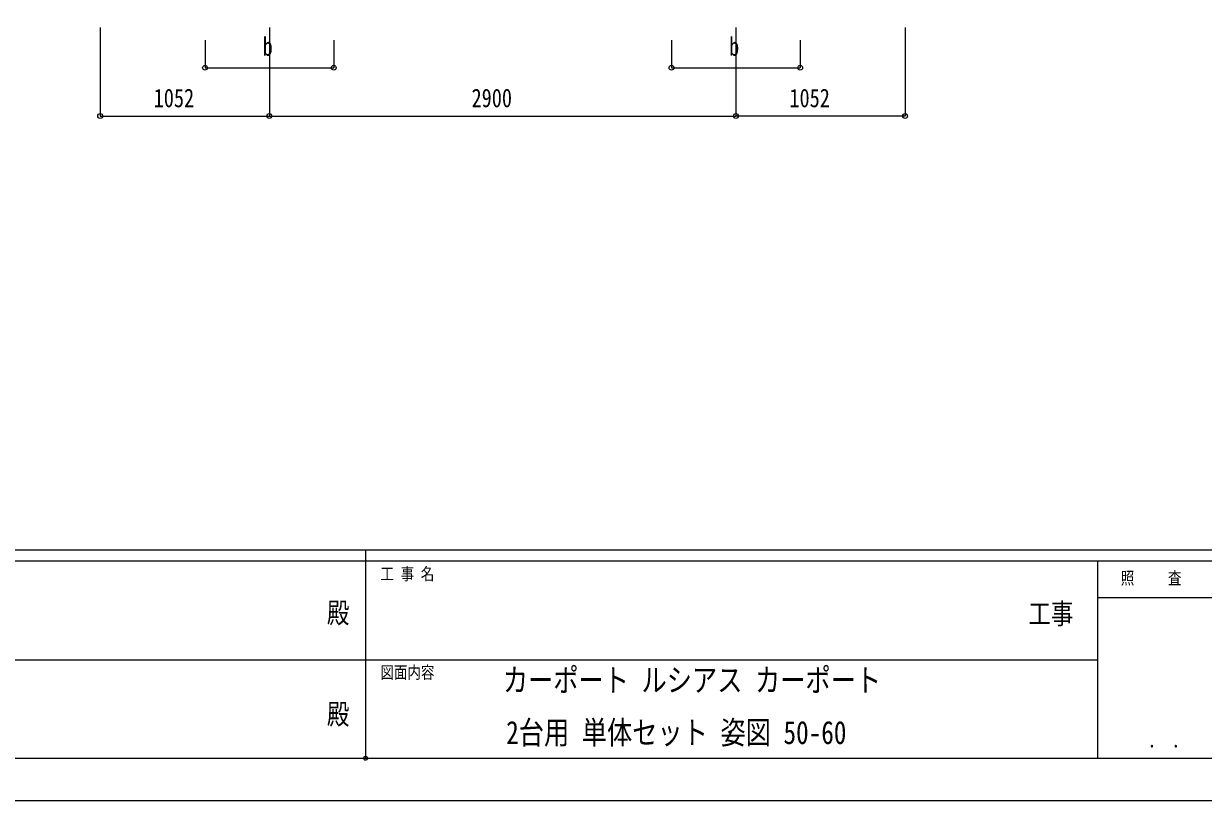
# Model space of a CAD drawing. Units: millimetres, scale not verified. Extents: x -14718 to 14718, y -10395 to 10395.
# Drawn here: x -2143 to 5191, y -10395 to -5562 of the extents above; entities that cross this region are included whole.
import ezdxf
from ezdxf.enums import TextEntityAlignment as Align

# ---------------------------------------------------------------- set-up
doc = ezdxf.new("R2010")
doc.units = ezdxf.units.MM
doc.header["$LTSCALE"] = 50
doc.header["$PDMODE"] = 32
doc.header["$PDSIZE"] = 25
for name, color, linetype in [('0-2_USER1', 3, 'Continuous'), ('0-6_YKK_D', 6, 'Continuous'), ('0-7_YKK_ZWAK', 7, 'Continuous')]:
    doc.layers.add(name, color=color, linetype=linetype)
doc.styles.add('ＭＳ ゴシック', font='')
doc.styles.get('ＭＳ ゴシック').set_extended_font_data('MS Gothic')

msp = doc.modelspace()

# ---------------------------------------------------------------- linework, layer by layer
at = {"layer": '0-6_YKK_D'}
for p, q in [((-1667.43, -5587.5), (-1667.43, -6138.5)), ((-615.33, -5587.5), (-615.33, -6138.5)), ((-615.33, -5587.5), (-615.33, -6138.5)), ((2284.67, -5587.5), (2284.67, -6138.5)), ((2284.67, -5587.5), (2284.67, -6138.5)), ((3336.77, -5587.5), (3336.77, -6138.5)), ((-1015.33, -5666.11), (-1015.33, -5838.5)), ((-215.33, -5666.11), (-215.33, -5838.5)), ((1884.67, -5665.61), (1884.67, -5838.5)), ((2684.67, -5665.61), (2684.67, -5838.5)), ((-1015.33, -5837.5), (-215.33, -5837.5)), ((1884.67, -5837.5), (2684.67, -5837.5)), ((-1667.43, -6137.5), (-615.33, -6137.5)), ((-615.33, -6137.5), (2284.67, -6137.5)), ((3336.77, -6137.5), (2284.67, -6137.5))]:
    msp.add_line(p, q, dxfattribs=at)
for centre in [(-1015.33, -5837.5), (-215.33, -5837.5), (1884.67, -5837.5), (2684.67, -5837.5), (-1667.43, -6137.5), (-615.33, -6137.5), (-615.33, -6137.5), (2284.67, -6137.5), (2284.67, -6137.5), (3336.77, -6137.5)]:
    msp.add_circle(centre, 14.88, dxfattribs=at)
at = {"layer": '0-7_YKK_ZWAK'}
for p, q in [((13632.57, -8837.5), (-13667.43, -8837.5)), ((-17.43, -8837.5), (-17.43, -10132.5)), ((-17.43, -8907.5), (-4567.43, -8907.5)), ((4532.57, -8907.5), (-17.43, -8907.5)), ((6947.57, -9135), (4532.57, -9135)), ((-4541.18, -9520), (-17.43, -9520)), ((-17.43, -9520), (4532.57, -9520)), ((-4567.43, -10132.5), (-17.43, -10132.5)), ((-17.43, -10132.5), (4532.57, -10132.5)), ((4532.57, -10132.5), (6947.57, -10132.5))]:
    msp.add_line(p, q, dxfattribs=at)
msp.add_lwpolyline([(-14717.5, -10395), (14717.5, -10395), (14717.5, 10395), (-14717.5, 10395)], close=True, dxfattribs=at)
msp.add_lwpolyline([(6947.57, -8907.5), (4532.57, -8907.5), (4532.57, -10132.5)], dxfattribs=at)
msp.add_point((-17.43, -10132.5), dxfattribs=at)

# ---------------------------------------------------------------- texts
at = {"layer": '0-2_USER1', "style": 'ＭＳ ゴシック', "width": 0.8}
for s, p in [('カーポート ルシアス カーポート', (835.92, -9760.92)), ('2台用 単体セット 姿図 50-60', (856.82, -10087.58))]:
    msp.add_text(s, height=143.7, dxfattribs=at).set_placement(p, align=Align.BOTTOM_LEFT)
at = {"layer": '0-6_YKK_D', "style": 'ＭＳ ゴシック', "width": 0.8}
for s, p in [('b', (-657.33, -5797.5)), ('b', (2242.67, -5797.5)), ('1052', (-1334.58, -6117.5)), ('2900', (641.47, -6117.5)), ('1052', (2617.52, -6117.5))]:
    msp.add_text(s, height=115.5, dxfattribs=at).set_placement(p, align=Align.BOTTOM_LEFT)
at = {"layer": '0-7_YKK_ZWAK', "style": 'ＭＳ ゴシック', "width": 0.8}
for s, height, p in [('工 事 名', 76.98, (74.44, -9047.5)), ('照     査', 76.98, (4677.47, -9073.75)), ('殿', 128.3, (-257.83, -9330.42)), ('工事', 128.3, (4103.17, -9336.13)), ('図面内容', 76.98, (74.44, -9660)), ('殿', 128.3, (-257.83, -9960.42)), ('． ．', 90.71, (4847.5, -10095.23))]:
    msp.add_text(s, height=height, dxfattribs=at).set_placement(p, align=Align.BOTTOM_LEFT)

doc.saveas('drawing.dxf')
